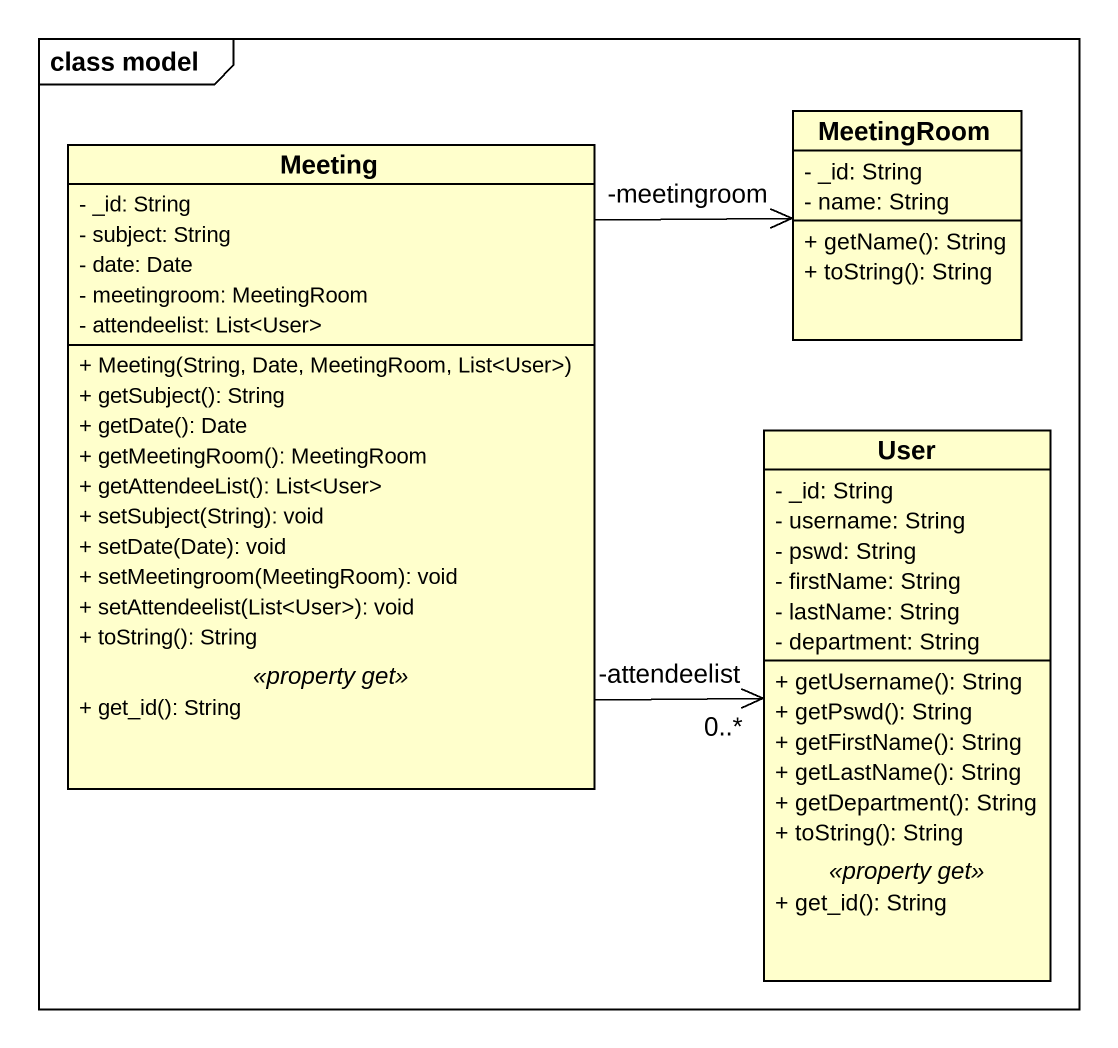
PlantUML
@startuml
mainframe class model
hide circle
hide empty members
skinparam classAttributeIconSize 0
class Meeting {
  - _id: String
  - subject: String
  - date: Date
  - meetingroom: MeetingRoom
  - attendeelist: List<User>
  --
  + Meeting(String, Date, MeetingRoom, List<User>)
  + getSubject(): String
  + getDate(): Date
  + getMeetingRoom(): MeetingRoom
  + getAttendeeList(): List<User>
  + setSubject(String): void
  + setDate(Date): void
  + setMeetingroom(MeetingRoom): void
  + setAttendeelist(List<User>): void
  + toString(): String
  .. <<property get>> ..
  + get_id(): String
}
class MeetingRoom {
  - _id: String
  - name: String
  + getName(): String
  + toString(): String
}
class User {
  - _id: String
  - username: String
  - pswd: String
  - firstName: String
  - lastName: String
  - department: String
  --
  + getUsername(): String
  + getPswd(): String
  + getFirstName(): String
  + getLastName(): String
  + getDepartment(): String
  + toString(): String
  .. <<property get>> ..
  + get_id(): String
}
Meeting -right-> "-meetingroom" MeetingRoom
Meeting -right-> "-attendeelist\n0..*" User
@enduml
